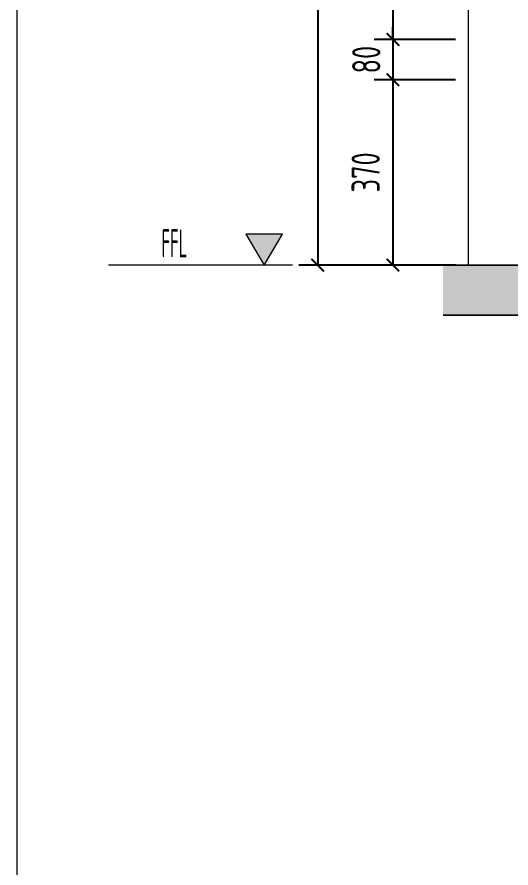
# Model space of a CAD drawing. Header units: millimetres. Extents: x 3162 to 221128, y -144913 to 11496.
# Drawn here: x 193456 to 194440, y -19030 to -17332 of the extents above; entities that cross this region are included whole.
import ezdxf
from ezdxf.enums import TextEntityAlignment as Align

# ---------------------------------------------------------------- set-up
doc = ezdxf.new("R2010")
doc.units = ezdxf.units.MM
doc.header["$LTSCALE"] = 10
doc.layers.get('Defpoints').update_dxf_attribs({"color": 250})
for name, color, linetype, lineweight in [('Drawing【图框、表格】', 150, 'Continuous', 0), ('Elevation【立面图库】', 150, 'Continuous', 0), ('FC-Hatch【平面填充】', 250, 'Continuous', 0), ('RC-dimensions', 44, 'Continuous', 0), ('Wall【立面墙】', 252, 'Continuous', 0)]:
    doc.layers.add(name, color=color, linetype=linetype, lineweight=lineweight)
doc.styles.add('尺寸标注', font='ARCHS.SHX', dxfattribs={"width": 0.8})
doc.styles.add('标高', font='ARCHS.SHX', dxfattribs={"width": 0.5})
doc.dimstyles.new('海龙1：25', dxfattribs={"dimscale": 25, "dimtxt": 2.25, "dimasz": 1, "dimexe": 1.5, "dimexo": 1, "dimgap": 1, "dimtad": 1, "dimdec": 0, "dimrnd": 5, "dimdsep": 46, "dimtxsty": '尺寸标注', "dimblk": 'ARCHTICK', "dimblk1": 'ARCHTICK', "dimblk2": 'ARCHTICK', "dimcen": 1, "dimclrd": 44, "dimclre": 44, "dimclrt": 2, "dimadec": 0, "dimazin": 0, "dimtfac": 1, "dimtdec": 0, "dimtix": 1, "dimtmove": 2, "dimatfit": 3, "dimldrblk": 'hl_arrow2', "dimfxl": 5, "dimfxlon": 1, "dimarcsym": 0})

# ---------------------------------------------------------------- blocks, each defined once
blk = doc.blocks.new('_ArchTick')
at = {"color": 2, "linetype": 'ByBlock', "const_width": 0.15}
blk.add_lwpolyline([(-0.5, -0.5), (0.5, 0.5)], dxfattribs=at)
blk = doc.blocks.new('*D210')
at = {"layer": 'Defpoints', "color": 0, "transparency": 16777216}
for p in [(194355.2, -15427), (194205.2, -17377), (194355.2, -17377)]:
    blk.add_point(p, dxfattribs=at)
at = {"layer": 'RC-dimensions', "color": 44, "lineweight": -2, "transparency": 16777216}
for p, q in [((194330.2, -15427), (194167.7, -15427)), ((194205.2, -15427), (194205.2, -17377)), ((194330.2, -17377), (194167.7, -17377))]:
    blk.add_line(p, q, dxfattribs=at)
at = {"layer": 'RC-dimensions', "color": 44, "lineweight": -2, "transparency": 16777216, "xscale": 25, "yscale": 25, "zscale": 25}
for p, rotation in [((194205.2, -15427), 90), ((194205.2, -17377), 270)]:
    blk.add_blockref('_ArchTick', p, dxfattribs=dict(at, rotation=rotation))
at = {"layer": 'RC-dimensions', "color": 2, "transparency": 16777216, "insert": (194150.9, -16402), "char_height": 56.25, "attachment_point": 5, "rotation": 90, "style": '尺寸标注'}
blk.add_mtext('1950', dxfattribs=at)
blk = doc.blocks.new('hl_arrow2')
at = {"color": 2}
blk.add_line((-0.221, 0), (-1, 0), dxfattribs=at)
blk.add_lwpolyline([(-0.221, 0), (-0.861, -0.689), (-0.654, -0.862), (0, 0), (-0.654, 0.862), (-0.861, 0.689)], close=True, dxfattribs=at)
for points in [[(-0.861, 0.689), (-0.654, 0.862), (-0.221, 0), (0, 0)], [(-0.861, -0.689), (-0.654, -0.862), (-0.221, 0), (0, 0)]]:
    blk.add_solid(points, dxfattribs=at)
blk = doc.blocks.new('*D211')
at = {"layer": 'Defpoints', "color": 0, "transparency": 16777216}
for p in [(194355.2, -15427), (194055.2, -17827), (194355.2, -17827)]:
    blk.add_point(p, dxfattribs=at)
at = {"layer": 'RC-dimensions', "color": 44, "lineweight": -2, "transparency": 16777216}
for p, q in [((194180.2, -15427), (194017.7, -15427)), ((194055.2, -15427), (194055.2, -17827)), ((194180.2, -17827), (194017.7, -17827))]:
    blk.add_line(p, q, dxfattribs=at)
at = {"layer": 'RC-dimensions', "color": 44, "lineweight": -2, "transparency": 16777216, "xscale": 25, "yscale": 25, "zscale": 25}
for p, rotation in [((194055.2, -15427), 90), ((194055.2, -17827), 270)]:
    blk.add_blockref('_ArchTick', p, dxfattribs=dict(at, rotation=rotation))
at = {"layer": 'RC-dimensions', "color": 2, "transparency": 16777216, "insert": (193999.7, -16627), "char_height": 56.25, "attachment_point": 5, "rotation": 90, "style": '尺寸标注'}
blk.add_mtext('2400', dxfattribs=at)
blk = doc.blocks.new('hl_Elevation-A2')
blk.add_hatch(color=150).paths.add_polyline_path([(3.738, 2.475), (2.269, 0), (0.8, 2.475)])
at = {"color": 150}
blk.add_line((0, 0), (14.673, 0), dxfattribs=at)
blk.add_lwpolyline([(3.738, 2.475), (2.269, 0), (0.8, 2.475)], close=True, dxfattribs=at)
at = {"color": 2, "style": '标高', "width": 0.8, "flags": 8}
blk.add_attdef('HEIGHT', text='', height=2.25, dxfattribs=at).set_placement((9.42, 1.75), align=Align.MIDDLE_CENTER)
blk = doc.blocks.new('*D375')
at = {"layer": 'Defpoints', "color": 0, "transparency": 16777216}
for p in [(194355.2, -17457), (194205.2, -17827), (194355.2, -17827)]:
    blk.add_point(p, dxfattribs=at)
at = {"layer": 'RC-dimensions', "color": 44, "lineweight": -2, "transparency": 16777216}
for p, q in [((194330.2, -17457), (194167.7, -17457)), ((194205.2, -17457), (194205.2, -17827)), ((194330.2, -17827), (194167.7, -17827))]:
    blk.add_line(p, q, dxfattribs=at)
at = {"layer": 'RC-dimensions', "color": 44, "lineweight": -2, "transparency": 16777216, "xscale": 25, "yscale": 25, "zscale": 25}
for p, rotation in [((194205.2, -17457), 90), ((194205.2, -17827), 270)]:
    blk.add_blockref('_ArchTick', p, dxfattribs=dict(at, rotation=rotation))
at = {"layer": 'RC-dimensions', "color": 2, "transparency": 16777216, "insert": (194150.9, -17642), "char_height": 56.25, "attachment_point": 5, "rotation": 90, "style": '尺寸标注'}
blk.add_mtext('370', dxfattribs=at)
blk = doc.blocks.new('*D376')
at = {"layer": 'Defpoints', "color": 0, "transparency": 16777216}
for p in [(194355.2, -17377), (194205.2, -17457), (194355.2, -17457)]:
    blk.add_point(p, dxfattribs=at)
at = {"layer": 'RC-dimensions', "color": 44, "lineweight": -2, "transparency": 16777216}
for p, q in [((194205.2, -17377), (194205.2, -17352)), ((194330.2, -17377), (194167.7, -17377)), ((194205.2, -17377), (194205.2, -17457)), ((194330.2, -17457), (194167.7, -17457)), ((194205.2, -17457), (194205.2, -17482))]:
    blk.add_line(p, q, dxfattribs=at)
at = {"layer": 'RC-dimensions', "color": 44, "lineweight": -2, "transparency": 16777216, "xscale": 25, "yscale": 25, "zscale": 25}
for p, rotation in [((194205.2, -17377), 270), ((194205.2, -17457), 90)]:
    blk.add_blockref('_ArchTick', p, dxfattribs=dict(at, rotation=rotation))
at = {"layer": 'RC-dimensions', "color": 2, "transparency": 16777216, "insert": (194152.1, -17417), "char_height": 56.25, "attachment_point": 5, "rotation": 90, "style": '尺寸标注'}
blk.add_mtext('80', dxfattribs=at)

msp = doc.modelspace()

# ---------------------------------------------------------------- hatches: boundary and pattern name
at = {"layer": 'FC-Hatch【平面填充】'}
h = msp.add_hatch(dxfattribs=at)
h.set_pattern_fill('钢筋混凝土', color=256, scale=50, angle=180, style=0, pattern_type=2)
h.set_pattern_definition([(225, (109448.015, 0), (35.35534, -35.35534), []), (230, (109448.015, 0), (-71.72602, 6.275218), [7.5, -82.5]), (175, (109448.015, 0), (13.87511, -75.21923), [6, -66]), (280.4514, (109442.04, 0.52), (-57.85092, -68.94393), [6.374, -70.1142]), (226.1842, (109448.015, -20), (-106.72409, 16.55189), [11.25, -123.75]), (276.6356, (109439.12, -18.62), (-93.46626, -97.41178), [9.56105, -105.1713]), (171.1842, (109448.01, -20), (-93.46618, -97.41189), [9, -99]), (201, (109438.015, -15), (-59.690703, 40.261893), [7.5, -82.5]), (146, (109438.015, -15), (-24.33156, -72.515006), [6, -66]), (251.4514, (109433.04, -11.645), (-84.022234, -32.253037), [6.374, -70.1142]), (217.5, (109448.015, 0), (-1.2159855, -33.2893854), [0.5, -65.2, 0.5, -67, 0.5, -66.25]), (187.5, (109448.015, 0), (-26.306954, -39.441171), [0.5, -38.2, 0.5, -63.7, 0.5, -25.25]), (147.5, (109470.315, -3e-15), (-53.382244, 2.255487), [0.5, -25, 0.5, -78, 0.5, -103.5]), (137.5, (109480.315, -4e-15), (-58.318617, -10.010498), [0.5, -32.5, 0.5, -51.8, 0.5, -73.5])])
h.paths.add_polyline_path([(194305.2, -17927), (194305.2, -17827), (196405.3, -17827), (196405.3, -17927)])

# ---------------------------------------------------------------- linework, layer by layer
at = {"layer": 'Drawing【图框、表格】'}
msp.add_line((193456, -28515.7), (193456, -8374.9), dxfattribs=at)
at = {"layer": 'Wall【立面墙】'}
for points in [[(194475.2, -17827), (194475.2, -14327), (194355.2, -14327), (194355.2, -17827)], [(194305.2, -17827), (194305.2, -17827), (196405.3, -17827), (196405.3, -17827)], [(194305.2, -17927), (194305.2, -17927), (196405.3, -17927), (196405.3, -17927)]]:
    msp.add_lwpolyline(points, close=True, dxfattribs=at)

# ---------------------------------------------------------------- block references
at = {"layer": 'Elevation【立面图库】'}
ref = msp.add_blockref('hl_Elevation-A2', (194005.2, -17827), dxfattribs=dict(at, xscale=-25, yscale=25, zscale=25))
ref.add_attrib('HEIGHT', 'FFL', dxfattribs={"layer": '0', "color": 2, "height": 56.25, "style": '标高', "width": 0.5}).set_placement((193769.7, -17783.3), align=Align.MIDDLE_CENTER)

# ---------------------------------------------------------------- dimensions: what is measured, and where the dimension line sits
at = {"layer": 'RC-dimensions'}
for base, p1, p2, picture, middle in [((194055.2, -17827), (194355.2, -15427), (194355.2, -17827), '*D211', (193999.7, -16627)), ((194205.2, -17377), (194355.2, -15427), (194355.2, -17377), '*D210', (194150.9, -16402)), ((194205.2, -17457), (194355.2, -17377), (194355.2, -17457), '*D376', (194152.1, -17417)), ((194205.2, -17827), (194355.2, -17457), (194355.2, -17827), '*D375', (194150.9, -17642))]:
    dim = msp.add_linear_dim(base=base, p1=p1, p2=p2, angle=270, dimstyle='海龙1：25', override={"dimscale": 25, "dimtxsty": '尺寸标注', "dimblk1": 'ArchTick', "dimblk2": 'ArchTick', "dimsah": 1, "dimclrt": 2}, dxfattribs=at)
    dim.commit()
    dim.dimension.update_dxf_attribs({"geometry": picture, "text_midpoint": middle})

doc.saveas('drawing.dxf')
